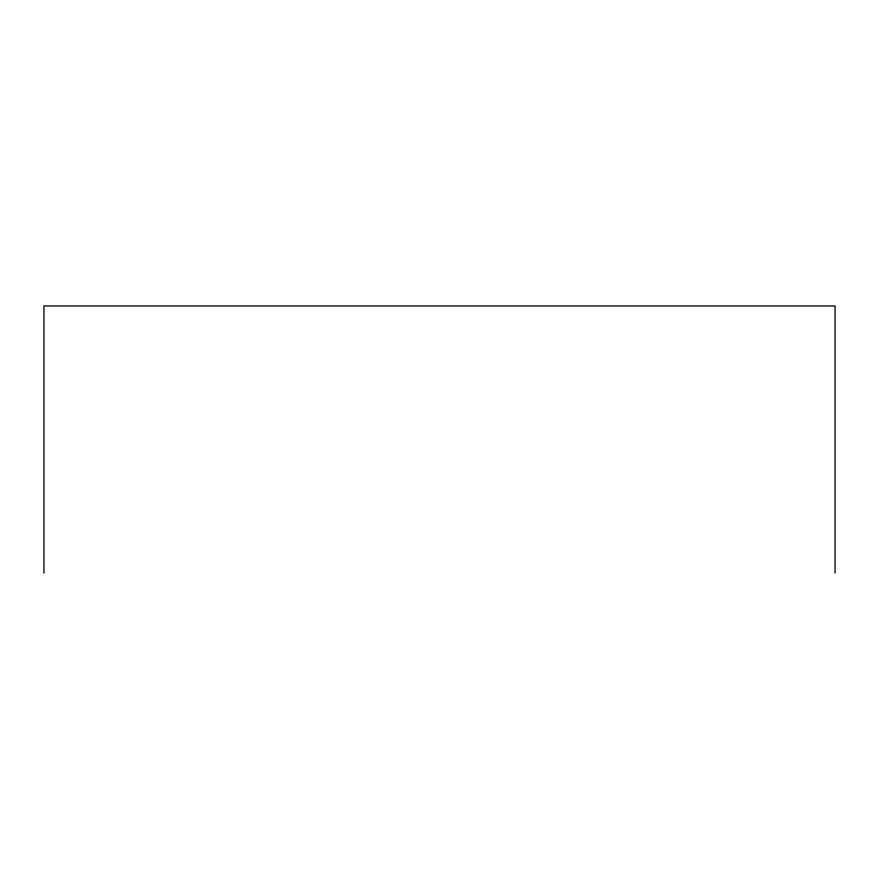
<?xml version="1.0" encoding="UTF-8"?>
<svg xmlns="http://www.w3.org/2000/svg" width="879" height="879" viewBox="0 0 879 879"><rect width="100%" height="100%" fill="white"/><g stroke="black" fill="none" stroke-linecap="round" stroke-linejoin="round"><path stroke-width="1.32" d="M835.05 573.031L835.05 305.969L43.95 305.969L43.95 573.031"/></g></svg>
